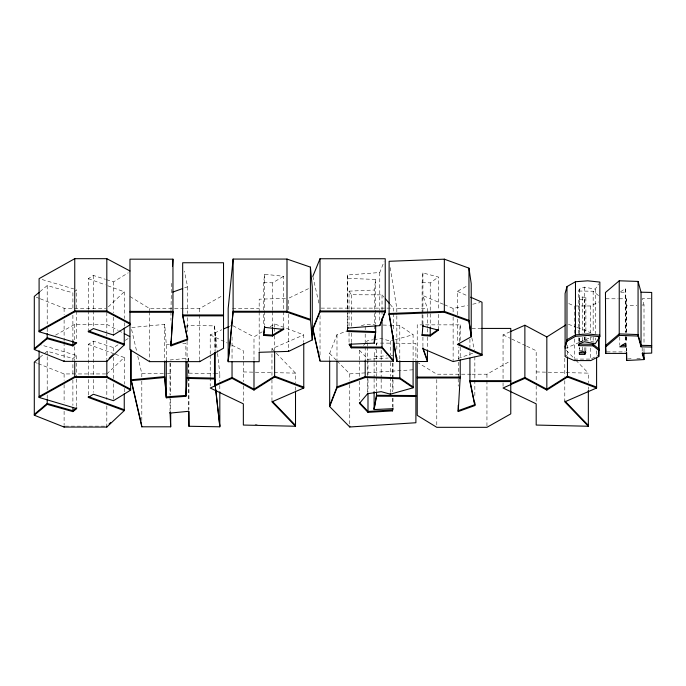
<?xml version="1.0" encoding="UTF-8"?>
<svg xmlns="http://www.w3.org/2000/svg" width="686" height="686" viewBox="0 0 686 686"><rect width="100%" height="100%" fill="white"/><g stroke="black" fill="none" stroke-linecap="round" stroke-linejoin="round"><path stroke-width="0.51" stroke-dasharray="3.43 2.57" d="M171.526 283.309L170.96 310.869M458.214 377.626L458.9 346.893M459.208 341.645L460.203 324.855L424.565 324.855M186.935 327.402L187.081 325.301L214.486 325.901L217.445 352.424M422.122 313.279L422.122 282.375L422.919 272.925L438.354 277.05L438.354 310.081M263.707 310.003L263.707 282.289L264.642 274.246L283.67 276.304L283.67 310.406M347.305 309.275L347.708 274.975L379.77 272.514L384.057 261.692M374.316 309.197L374.316 290.015L375.645 279.434L347.305 278.37M374.11 361.771L374.11 356.446L375.405 349.243M376.142 345.127L376.511 343.069L391.414 343.163M578.727 333.516L578.727 291.018L579.327 289.123L584.395 287.134L595.259 289.158L598.698 283.841M329.666 359.841L329.666 353.444L336.989 334.682L346.713 331.149M584.798 332.693L584.798 299.756L585.878 297.595L582.5 296.987L579.327 297.767L579.464 333.756M359.473 359.841L359.473 350.254L360.827 348.642M363.537 345.427L365.561 343.017M366.238 342.211L367.593 340.608L372.815 339.81M108.337 306.822L124.252 291.816L106.287 285.23M106.819 373.939L124.252 357.509L115.274 354.216M39.951 291.661L47.205 285.565L72.888 292.819L72.888 309.866M39.951 357.355L47.205 351.249L72.888 358.504L76.746 355.511L40.105 344.629M74.431 291.619L76.746 289.818L76.746 310.072M422.122 282.375L430.233 282.906L438.354 277.05M620.556 291.704L625.246 288.686L625.778 292.21L625.778 332.581M88.323 309.549L88.323 278.645L93.382 275.446L105.438 279.322M88.323 375.233L88.323 344.329L93.382 341.139L113.473 347.588L117.992 344.809M253.992 360.39L253.992 336.946L262.069 331.844M270.138 326.75L274.623 323.912L303.761 334.888L303.761 342.348M106.441 279.648L113.473 281.903L128.239 272.805M125.221 340.35L128.831 338.121M263.707 282.289L272.488 282.889L283.67 276.304M184.757 308.511L199.703 308.511L221.689 296.112M472.011 374.204L486.949 374.204L508.935 361.805M55.549 335.12L74.748 324.367L106.819 324.367L117.812 330.206M457.382 314.805L457.382 291.353L467.535 285.702M575.297 305.973L590.74 305.973L598.767 301.951M591.632 358.641L598.767 355.074M308.486 288.652L288.592 298.264L288.592 309.986M210.216 354.07L210.216 334.888L221.775 329.777M230.17 326.064L232.04 325.241M503.052 378.578L503.052 334.888L510.77 331.475M271.956 375.362L271.956 348.72L303.761 334.888M579.25 342.434L564.792 348.72L575.1 359.404M580.219 342.014L591.778 336.98M579.327 342.245L584.395 340.256L594.273 342.091M361.308 325.85L365.201 324.435L374.633 324.761M184.654 287.82L187.595 286.765L184.38 271.099M458.214 358.444L472.886 353.161M373.853 339.656L381.167 338.541L390.343 341.071L394.304 339.956M395.29 339.681L413.101 334.682L413.101 360.261M585.878 347.528L585.878 350.718L582.5 350.109L579.327 350.88L579.327 347.699M444.357 304.704L453.129 308.451L467.56 305.321M472.714 304.207L479.934 302.646M166.304 360.647L166.304 344.664L164.709 324.367L131.172 327.565L136.617 351.138M170.025 359.979L188.676 358.178L188.942 376.348M166.304 344.664L169.391 344.432M182.785 343.437L185.88 343.206L185.88 360.253M337.109 361.016L349.757 373.879L414.833 369.685M359.473 350.254L367.988 359.241L388.216 358.032M626.661 332.427L626.661 305.87L636.865 305.339M641.967 305.064L644.008 304.961L644.008 344.269M627.681 358.932L631.763 358.718M636.865 358.452L641.967 358.186M349.037 309.257L349.037 291.147L374.316 290.015M374.11 356.446L386.707 355.863M390.909 355.674L393.009 355.58M285.445 298.367L259.179 299.199L259.179 310.921M650.645 298.513L642.182 298.787L644.008 304.961M620.779 292.21L625.778 292.21M605.738 298.787L618.129 298.787M619.158 298.787L626.387 298.787L626.661 305.87M579.464 299.756L584.798 299.756M321.091 308.125L385.909 308.125M386.973 308.125L393.344 308.125L393.344 312.387M40.26 298.779L64.107 308.254L105.755 308.254M390.145 267.574L396.834 308.383L427.447 308.383L427.447 312.645M129.971 296.541L149.539 308.511L183.694 308.511M232.46 308.58L259.179 308.58M423.511 324.855L417.225 324.855L417.225 360.099M472.011 328.431L481.443 328.431M606.767 351.901L625.358 351.901M574.268 359.087L590.74 359.087L590.74 347.399M137.792 356.257L141.813 373.681L166.415 373.681M167.487 373.681L170.694 373.681L170.694 394.999M38.27 363.674L64.107 373.939L105.755 373.939M470.939 374.204L436.785 374.204L418.117 362.774M65.179 426.16L105.755 426.16M349.037 291.147L351.292 294.74L382.033 294.869L384.031 297.21M395.668 343.197L415.896 343.334L415.896 360.382M578.727 291.018L593.167 291.224L598.904 295.88M188.942 373.15L213.423 373.57M214.486 373.587L219.812 373.681L219.812 381.142M536.186 371.932L588.348 373.133L588.348 382.719M243.35 371.932L273.157 372.618M274.22 372.644L295.512 373.133L295.512 382.719M255.063 424.42L257.19 424.471M383.02 325.053L389.314 325.267M390.36 325.301L399.792 325.627L413.101 334.682M42.146 279.545L73.694 288.917M88.323 278.645L105.292 284.861M88.323 344.329L114.27 353.847M568.428 324.281L576.197 327.205M577.175 327.574L590.775 332.693M36.289 297.201L39.265 298.384M34.3 362.097L37.284 363.28M443.379 304.284L422.919 295.546L427.447 308.383M568.763 303.564L574.268 305.973L574.268 333.593M565.092 355.074L566.928 355.871M457.382 291.353L467.801 295.94M503.052 334.888L509.809 338.112M511.713 339.021L525.828 345.77M526.771 346.216L536.186 350.718L536.186 381.622M210.216 334.888L227.195 343M231.945 345.264L243.35 350.718L243.35 381.622M118.729 330.686L122.391 332.633M232.957 325.73L253.992 336.946M329.666 353.444L336.363 360.261M575.837 360.167L588.348 373.133M271.956 348.72L275.643 352.535M276.372 353.299L295.512 373.133M390.017 304.224L393.344 308.125M312.842 276.312L319.101 304.018M471.848 337.829L474.412 350.366M217.565 353.487L219.812 373.681M170.179 363.143L170.694 373.681M644.008 348.514L644.008 352.767M642.182 347.656L642.182 351.901M626.661 336.68L626.661 341.988M626.661 348.368L626.661 351.549M626.387 298.787L626.387 332.779M626.387 337.032L626.387 342.34M626.387 347.656L626.387 351.901M625.778 336.826L625.778 342.143M625.246 288.686L625.246 332.247M625.246 336.5L625.246 341.808M619.775 336.826L619.775 345.332M596.597 350.872L596.597 356.197M595.259 289.158L595.259 333.782M595.259 338.026L595.259 340.153M593.167 291.224L593.167 332.65M593.167 336.903L593.167 342.211M590.74 305.973L590.74 332.53M590.74 336.775L590.74 341.028M588.348 386.981L588.348 389.116M585.878 297.595L585.878 332.659M585.878 336.903L585.878 340.093M584.798 336.937L584.798 340.127M584.798 347.562L584.798 350.752M584.395 287.134L584.395 332.821M584.395 337.066L584.395 340.256M582.5 296.987L582.5 333.113M582.5 337.358L582.5 341.611M582.5 346.919L582.5 350.109M579.464 338.001L579.464 342.254M579.464 347.562L579.464 350.752M579.327 289.123L579.327 333.885M579.327 337.992L579.327 342.383M578.727 337.761L578.727 343.077M574.268 338.901L574.268 358.023M567.459 345.23L567.459 355.88M564.792 358.315L564.792 376.425M564.792 380.687L564.792 400.941M536.186 385.789L536.186 401.867M503.052 382.839L503.052 387.101M486.949 374.204L486.949 379.53M486.949 380.593L486.949 426.418M474.841 356.72L474.841 379.092M474.841 380.164L474.841 397.211M469.919 339.09L469.919 347.613M469.919 351.884L469.919 357.209M460.203 324.855L460.203 340.839M460.203 347.236L460.203 358.958M458.214 378.689L458.214 386.149M457.382 319.067L457.382 342.511M453.129 308.451L453.129 312.713M453.129 316.975L453.129 360.665M438.354 314.351L438.354 329.263M436.785 379.53L436.785 426.418M430.233 282.906L430.233 312.739M430.233 313.811L430.233 326.596M427.447 313.716L427.447 327.565M427.447 328.628L427.447 336.089M427.447 337.16L427.447 348.882M422.919 272.925L422.919 325.138M422.919 337.109L422.919 347.768M422.122 314.342L422.122 323.929M399.792 325.627L399.792 359.73M396.834 308.383L396.834 314.78M396.834 315.843L396.834 351.009M393.344 313.451L393.344 329.434M393.009 363.04L393.009 379.024M393.009 380.087L393.009 391.809M393.009 398.206L393.009 407.793M392.478 363.1L392.478 376.957M392.478 378.02L392.478 391.877M392.478 398.266L392.478 406.798M390.343 341.071L390.343 354.919M390.343 362.38L390.343 376.237M390.343 377.3L390.343 392.221M382.033 294.869L382.033 309.789M382.033 310.852L382.033 315.114M381.167 350.263L381.167 361.985M381.167 363.048L381.167 377.969M381.167 379.032L381.167 390.754M379.77 272.514L379.77 309.815M379.77 310.878L379.77 321.537M376.511 343.069L376.511 345.195M376.511 349.457L376.511 376.1M376.511 377.171L376.511 391.02M375.645 279.434L375.645 309.275M375.645 310.338L375.645 324.195M374.316 313.459L374.316 330.506M374.11 362.834L374.11 377.754M374.11 378.818L374.11 390.54M367.988 359.241L367.988 375.225M367.988 379.487L367.988 392.272M367.593 342.734L367.593 345.933M367.593 346.996L367.593 359.79M367.593 360.853L367.593 375.774M367.593 376.837L367.593 392.821M365.201 326.562L365.201 329.76M365.201 334.022L365.201 345.744M365.201 346.816L365.201 360.665M359.473 360.913L359.473 376.897M359.473 381.159L359.473 400.341M351.292 294.74L351.292 309.652M351.292 310.724L351.292 326.708M351.292 333.104L351.292 342.691M349.757 373.879L349.757 380.276M349.757 384.537L349.757 423.965M349.037 310.329L349.037 326.313M349.037 332.701L349.037 343.36M347.708 274.975L347.708 309.077M347.708 313.339L347.708 327.196M347.305 310.338L347.305 326.322M336.989 334.682L336.989 360.261M320.028 315.586L320.028 356.077M295.512 386.981L295.512 390.18M288.592 314.248L288.592 349.414M283.67 311.47L283.67 327.454M274.623 323.912L274.623 327.111M274.623 328.174L274.623 331.372M274.623 335.634L274.623 350.555M272.488 282.889L272.488 310.595M272.488 311.667L272.488 326.587M271.956 379.624L271.956 399.869M264.642 274.246L264.642 310.475M264.642 311.538L264.642 325.396M263.707 314.265L263.707 325.987M259.179 311.778L259.179 351.206M243.35 385.789L243.35 401.867M232.04 336.963L232.04 360.407M219.812 385.403L219.812 390.737M215.79 337.546L215.79 350.34M215.241 332.667L215.241 350.778M214.486 325.901L214.486 350.409M210.216 355.134L210.216 376.451M210.216 377.514L210.216 386.038M199.703 308.511L199.703 313.845M199.703 314.908L199.703 359.67M188.942 377.411L188.942 409.379M188.676 358.178L188.676 376.297M188.676 377.36L188.676 410.4M187.595 286.765L187.595 313.408M187.595 317.669L187.595 331.527M187.081 325.301L187.081 330.626M187.081 341.285L187.081 360.467M170.96 311.933L170.96 320.456M170.694 399.261L170.694 412.046M170.025 363.177L170.025 395.145M170.025 396.208L170.025 411.128M164.709 324.367L164.709 360.604M149.539 308.511L149.539 310.647M149.539 311.71L149.539 359.67M141.813 373.681L141.813 376.88M141.813 381.142L141.813 420.569M124.252 291.816L124.252 318.458M124.252 322.72L124.252 326.982M124.252 357.509L124.252 384.151M124.252 388.413L124.252 392.675M113.473 281.903L113.473 312.807M113.473 317.069L113.473 333.053M113.473 347.588L113.473 352.921M113.473 357.183L113.473 378.492M113.473 383.826L113.473 399.809M106.819 312.516L106.819 332.89M106.819 333.962L106.819 336.089M106.819 340.222L106.819 359.533M106.819 379.272L106.819 399.518M106.819 405.915L106.819 426.16M93.382 275.446L93.382 309.549M93.382 310.612L93.382 327.668M93.382 341.139L93.382 375.242M93.382 379.504L93.382 392.289M88.323 310.612L88.323 329.795M88.323 379.495L88.323 396.551M76.746 311.135L76.746 340.976M76.746 355.511L76.746 361.908M76.746 362.971L76.746 377.892M76.746 378.955L76.746 406.661M74.748 324.367L74.748 341.422M74.748 346.747L74.748 360.604M72.888 315.191L72.888 340.77M72.888 358.504L72.888 375.559M72.888 379.821L72.888 405.392M64.107 308.254L64.107 314.651M64.107 319.976L64.107 341.294M64.107 342.357L64.107 359.404M64.107 373.939L64.107 380.336M64.107 384.597L64.107 402.716M64.107 411.24L64.107 425.097M47.205 285.565L47.205 323.929M47.205 328.191L47.205 332.453M47.205 351.249L47.205 355.511M47.205 356.583L47.205 390.677M47.205 394.947L47.205 399.209"/><path stroke-width="1.03" d="M578.727 345.633L579.327 343.737L584.395 341.748L595.259 343.772L599.847 336.689L599.847 282.075L587.696 280.823L575.485 281.732L566.979 286.594L565.092 293.479L565.092 356.566L574.268 360.579L590.74 360.579L598.767 356.566L598.904 348.994L593.167 344.338L578.727 344.132L578.727 345.633L593.167 345.83L598.904 350.486L598.904 337.306M172.52 266.511L172.958 259.171L129.971 259.171L129.971 349.663L149.539 361.633L199.703 361.633L223.525 348.196L223.525 262.747L182.673 262.747L182.673 315.86L187.595 339.879L170.96 345.873L170.96 341.774M170.96 345.873L172.958 312.284L172.958 259.171M474.841 402.536L474.841 405.572L458.214 411.557L460.203 377.077L417.225 377.077M164.709 361.668L164.709 377.489L166.304 397.786L185.88 396.319L187.081 377.514L214.486 378.115L215.241 384.88L232.04 377.463L253.992 389.168L274.623 376.134L303.761 387.101M438.354 330.163L430.233 336.02L422.122 335.488L422.919 325.138L422.919 326.039L438.354 330.163L438.354 329.263M259.179 352.312L288.592 351.386L312.276 339.939L312.276 286.817L310.415 267.12L286.997 259.068L233.103 259.068L228.181 308.58L228.181 361.694L259.179 361.694L259.179 352.27M228.181 360.793L233.103 311.29L286.997 311.29L310.415 319.342L312.276 339.939M228.181 361.694L233.103 312.19L233.103 259.068M263.827 333.507L264.642 326.459L263.707 335.411L272.488 336.011L283.67 329.426L283.67 328.525M347.305 331.492L347.708 327.196L347.305 331.492L375.645 332.556L375.645 325.258M374.316 342.228L375.516 332.71M347.708 328.097L379.77 325.636L385.232 311.864L385.232 258.742L320.028 258.742L320.028 311.864L312.842 329.434L320.028 361.239L393.344 361.239L382.033 347.991L351.292 347.853L349.037 344.261L374.316 343.129L375.645 332.556M374.11 408.659L376.511 395.282L415.896 395.548M392.829 408.53L392.478 409.988L367.988 411.454L359.473 402.468L359.473 403.368L367.988 412.355L392.478 410.888L393.009 408.693L374.11 409.559L376.511 396.182L376.511 392.083M565.092 346.601L566.979 339.716L575.485 334.854L587.696 333.945L599.847 335.188M565.092 348.094L566.979 341.208L566.979 286.594M329.666 405.666L336.989 386.895L365.201 376.648L399.792 377.849L413.101 386.895M415.896 361.205L415.896 422.739L349.757 426.992L329.666 406.566L336.989 387.796L336.989 361.325M384.837 311.941L379.77 325.636M312.842 276.312L320.028 258.742M584.798 354.37L585.878 352.21L582.5 351.601L579.327 352.381L579.464 354.37L584.798 354.37L585.518 351.438M359.473 403.368L367.593 393.721L381.167 391.655L390.343 394.184L413.101 387.796L413.101 361.325M109.091 358.332L112.881 354.756M124.252 328.054L124.252 344.938L106.819 361.376L64.107 361.376L34.3 349.526L34.3 296.412L39.136 292.339M109.091 424.017L110.609 422.585M39.136 358.032L34.3 362.097L34.3 415.219L64.107 427.061L106.819 427.061L124.252 410.622L124.252 393.738M651.7 347.056L641.033 346.824L641.033 292.21L638.066 281.432L619.235 280.788L605.464 292.502L605.738 353.401L626.387 353.401M641.033 346.824L638.066 336.046L619.235 335.403L605.464 347.116L605.738 353.401M34.3 348.625L47.205 337.778L72.888 345.032L75.974 342.64M34.3 349.526L47.205 338.678L47.205 333.516M34.3 414.318L47.205 403.471L72.888 410.725L76.746 407.724M34.3 415.219L47.205 404.371L47.205 399.209M47.205 338.678L72.888 345.933L76.746 342.94L39.093 331.758L39.093 278.645L74.748 258.682L106.819 258.682L129.971 270.97M47.205 404.371L72.888 411.626L76.746 408.624L39.093 397.451L39.093 350.726M437.539 329.855L430.233 335.12L422.122 334.588L422.122 335.488M124.252 344.038L88.323 330.858L88.323 331.758L93.382 328.568L113.473 335.017L130.64 324.444L106.819 311.796L74.748 311.796L39.093 331.758M88.323 396.551L88.323 397.451L93.382 394.253L113.473 400.71L130.64 390.128L130.64 349.8M295.512 391.243L295.512 426.246L243.35 425.054L243.35 403.831L210.216 388.002L232.04 378.363L253.992 390.068L274.623 377.034L303.761 388.002L303.761 343.412M588.348 390.18L588.348 426.246L536.186 425.054L536.186 403.831L503.052 388.002L524.876 378.363L546.828 390.068L546.828 336.946L565.667 325.044M546.828 390.068L567.459 377.034L596.597 388.002L596.597 357.269M282.812 329.031L272.488 335.111L263.707 334.511L263.707 335.411M566.979 341.208L575.485 336.346L587.696 335.437L599.847 336.689M39.093 330.858L74.748 310.895L106.819 310.895L129.971 323.183M39.093 396.551L74.748 376.588L106.819 376.588L130.64 389.228M39.093 397.451L74.748 377.489L106.819 377.489L130.64 390.128M427.447 349.946L427.447 361.505L396.834 361.505L389.116 314.411L389.116 261.297L444.339 259.171L468.958 268.149L471.222 283.644L471.222 336.757L457.382 344.475L482.001 355.314L482.001 302.2L470.639 297.192M223.645 328.954L229.235 326.485M510.77 331.475L524.876 325.241L546.828 336.946M510.77 383.697L524.876 377.463L546.828 389.168L567.459 376.134L596.597 387.101M303.761 388.002L271.956 401.842L295.512 426.246M596.597 388.002L564.792 401.842L588.348 426.246M336.989 387.796L365.201 377.549L399.792 378.749L413.101 387.796M172.915 292.047L182.699 288.523M458.214 410.657L474.841 404.671L469.919 380.653L510.77 380.653M482.001 355.314L453.129 361.565L422.919 348.668L422.919 347.768M131.172 349.937L131.172 380.679L164.709 377.489M185.88 395.419L166.304 396.885L164.709 376.588L131.172 379.778L141.582 424.874M626.429 352.913L626.661 360.484L644.008 359.575L644.008 352.767M389.116 314.411L444.339 312.284L468.958 321.262L471.222 336.757M385.232 310.964L320.028 310.964L312.842 328.534L320.028 360.339M129.971 311.384L172.958 311.384L170.96 344.972L187.595 338.978L182.673 314.96L223.525 314.96M320.028 311.864L385.232 311.864M129.971 312.284L172.958 312.284M233.103 312.19L286.997 312.19L310.415 320.242L310.415 267.12M182.673 315.86L223.525 315.86M481.443 328.431L510.77 328.431L510.77 413.89L486.949 427.318L436.785 427.318L417.225 415.347L417.225 361.085M621.773 345.332L625.778 345.332L625.512 343.566M625.778 346.824L619.775 346.824L625.246 343.3L625.778 346.824L625.778 343.206M584.798 352.878L579.464 352.878L579.464 354.37M417.225 377.969L460.203 377.969L460.203 360.021M469.919 358.272L469.919 381.553L510.77 381.553M131.172 380.679L141.813 426.803L170.694 426.803L170.694 413.109M376.511 396.182L415.896 396.448M170.694 426.803L170.025 412.192L170.025 413.092L188.676 411.3L188.942 426.272L219.812 426.803L219.812 391.8M641.033 292.21L651.7 292.442L651.7 353.093L642.182 353.401L644.008 359.575M651.7 345.555L641.033 345.332L638.066 334.554L619.235 333.911L605.464 345.624L605.738 351.901M219.812 426.803L214.486 379.015L187.081 378.415L187.081 361.531M347.305 330.592L375.645 331.655M264.642 327.359L283.67 329.426M88.323 331.758L124.252 344.938M89.326 396.911L124.252 409.722M88.323 397.451L124.252 410.622M458.325 343.995L482.001 354.413M124.226 333.61L129.723 336.526M564.792 400.941L588.348 425.346M271.956 400.941L295.512 425.346M385.361 298.77L389.356 303.444M393.344 360.339L382.033 347.09L351.292 346.953L349.603 344.261M423.262 348.754L427.447 360.604M422.919 348.668L427.447 361.505M642.439 352.784L644.008 358.075M469.919 381.553L474.841 405.572M396.834 360.604L389.116 313.511L444.339 311.384L468.958 320.362L471.222 335.857M215.91 390.831L219.812 425.903M638.066 281.432L638.066 336.046M626.661 352.613L626.661 360.484M619.235 280.788L619.235 335.403M598.767 337.015L598.767 356.566M593.167 344.338L593.167 345.83M575.485 281.732L575.485 336.346M567.459 356.952L567.459 377.034M524.876 325.241L524.876 378.363M468.958 268.149L468.958 321.262M458.214 405.332L458.214 411.557M444.339 259.171L444.339 312.284M430.233 327.659L430.233 336.02M399.792 360.802L399.792 378.749M396.834 357.406L396.834 361.505M393.344 335.831L393.344 361.239M392.478 409.988L392.478 410.888M390.343 393.284L390.343 394.184M382.033 318.313L382.033 347.991M374.316 337.966L374.316 343.129M374.11 391.612L374.11 409.559M367.988 393.335L367.988 412.355M365.201 360.665L365.201 377.549M351.292 343.755L351.292 347.853M349.757 426.092L349.757 426.992M329.666 360.905L329.666 406.566M288.592 350.486L288.592 351.386M286.997 259.068L286.997 312.19M274.623 351.618L274.623 377.034M272.488 327.651L272.488 336.011M253.992 361.462L253.992 390.068M232.04 361.479L232.04 378.363M215.79 389.768L215.79 390.668M215.241 351.849L215.241 385.781M214.486 352.544L214.486 379.015M199.703 360.733L199.703 361.633M188.942 411.514L188.942 426.272M187.595 336.852L187.595 339.879M185.88 361.316L185.88 396.319M166.304 360.647L166.304 397.786M149.539 360.733L149.539 361.633M141.813 425.903L141.813 426.803M113.473 334.116L113.473 335.017M106.819 258.682L106.819 311.796M106.819 360.476L106.819 377.489M106.819 426.16L106.819 427.061M74.748 258.682L74.748 311.796M74.748 361.668L74.748 377.489M72.888 340.77L72.888 345.933M72.888 407.527L72.888 411.626M64.107 360.476L64.107 361.376M64.107 426.16L64.107 427.061"/></g></svg>
